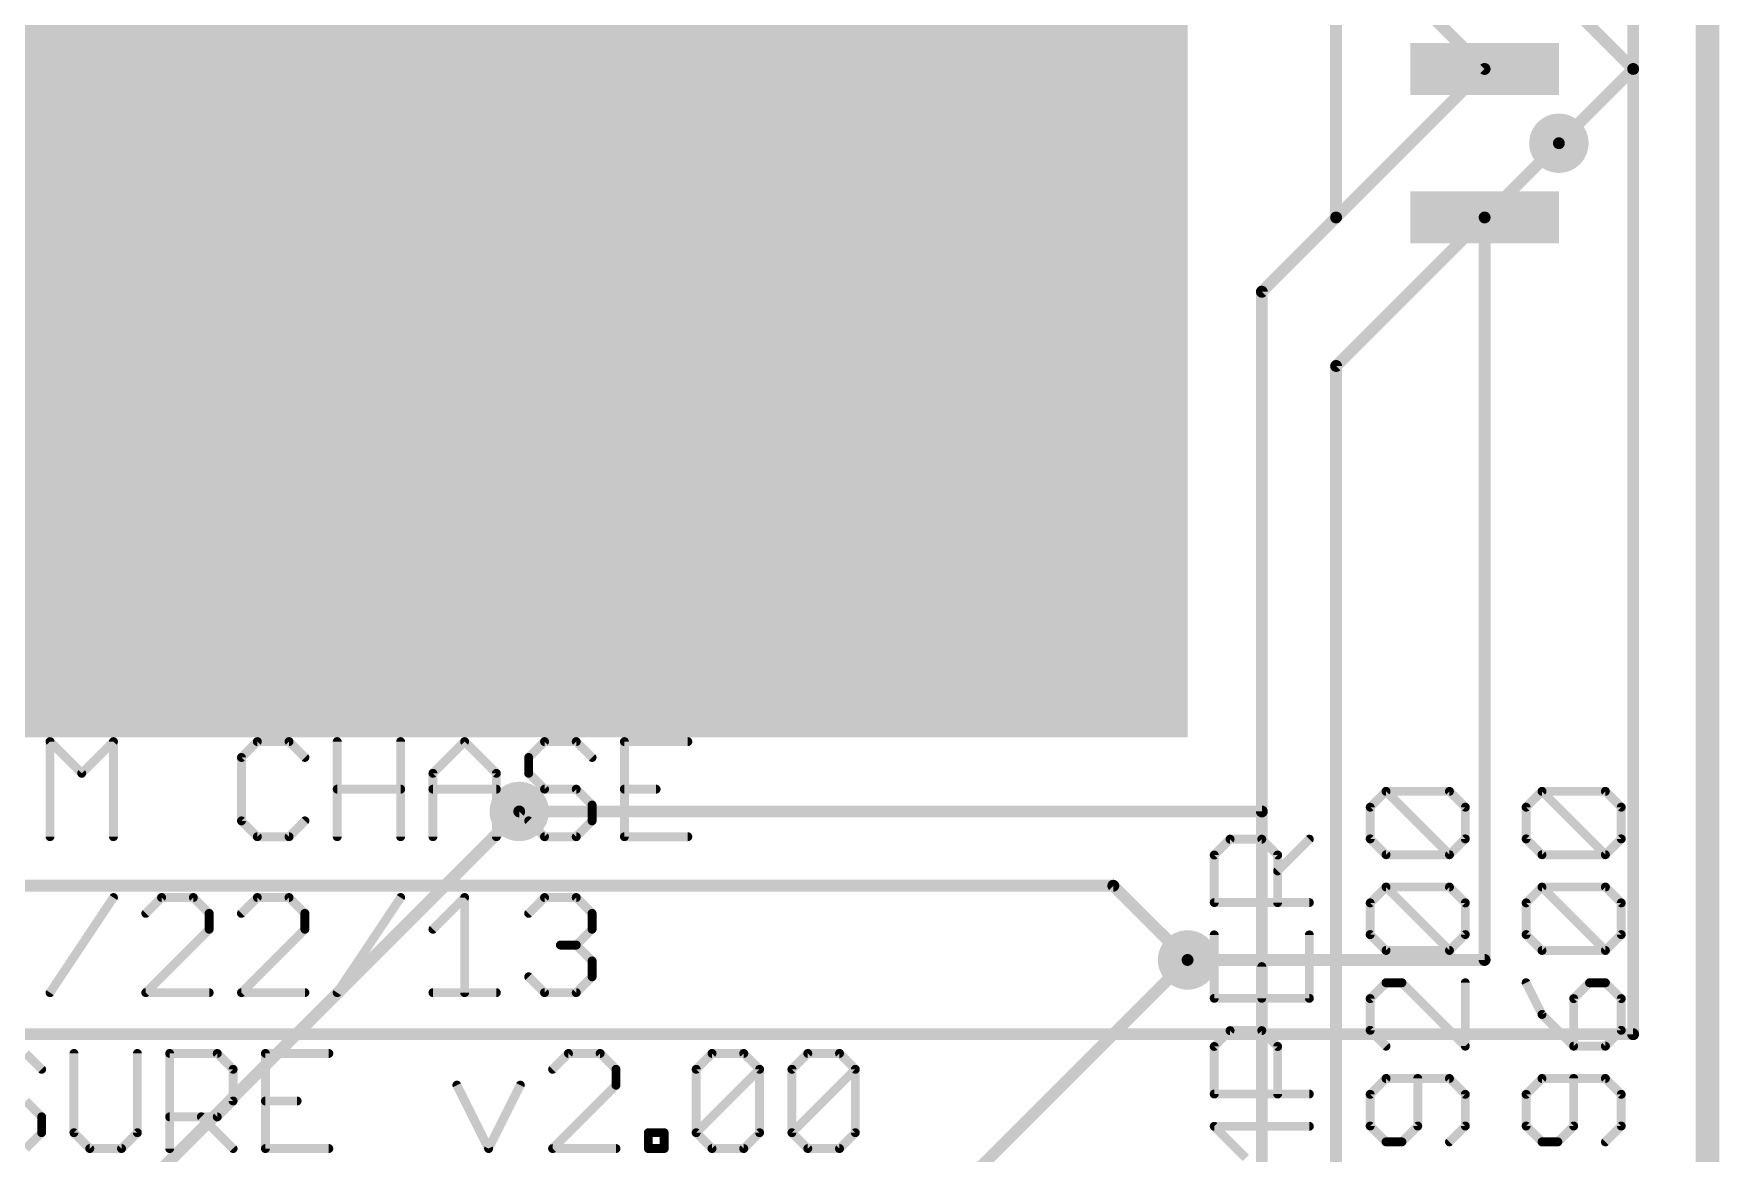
# Model space of a CAD drawing. Extents: x -0.2 to 85.3, y -0.2 to 49.7.
# Drawn here: x 56.47 to 85.29, y 10.66 to 29.81 of the extents above; entities that cross this region are included whole.
import ezdxf

# ---------------------------------------------------------------- set-up
doc = ezdxf.new("R2010")
doc.units = 0
for name, color, linetype in [('1', 22, 'CONTINUOUS'), ('16', 175, 'CONTINUOUS'), ('18', 82, 'CONTINUOUS'), ('20', 7, 'CONTINUOUS'), ('21', 253, 'CONTINUOUS'), ('41', 22, 'CONTINUOUS'), ('42', 175, 'CONTINUOUS')]:
    doc.layers.add(name, color=color, linetype=linetype)

# ---------------------------------------------------------------- blocks, each defined once
blk = doc.blocks.new('RECT')
blk.add_solid([(-0.5, -0.5), (0.5, -0.5), (-0.5, 0.5), (0.5, 0.5)])
blk = doc.blocks.new('ROUNDV')
at = {"const_width": 0.5}
blk.add_lwpolyline([(0, -0.25, 1), (0, 0.25, 1), (0, -0.25)], format="xyb", dxfattribs=at)

msp = doc.modelspace()

# ---------------------------------------------------------------- linework, layer by layer
at = {"layer": '1', "const_width": 0.2032}
for points in [[(78.74, 26.67), (78.74, 34.29)], [(83.82, 29.21), (83.82, 30.48)], [(78.74, 26.67), (81.28, 29.21)], [(82.55, 27.94), (83.82, 29.21)], [(77.47, 25.4), (78.74, 26.67)], [(78.74, 24.13), (81.28, 26.67)], [(77.47, 10.16), (77.47, 25.4)], [(78.74, 8.89), (78.74, 24.13)], [(55.88, 7.62), (64.77, 16.51)], [(72.39, 10.16), (76.2, 13.97)]]:
    msp.add_lwpolyline(points, dxfattribs=at)
at = {"layer": '1', "const_width": 0.1016}
for points in [[(81.3159, 29.1741, 1), (81.2441, 29.2459)], [(83.7692, 29.21, 1), (83.8708, 29.21)], [(83.8559, 29.1741, 1), (83.7841, 29.2459)], [(82.5141, 27.9759, 1), (82.5859, 27.9041)], [(78.7041, 26.7059, 1), (78.7759, 26.6341)], [(78.6892, 26.67, 1), (78.7908, 26.67)], [(78.7759, 26.6341, 1), (78.7041, 26.7059)], [(81.3159, 26.6341, 1), (81.2441, 26.7059)], [(77.5208, 25.4, 1), (77.4192, 25.4)], [(77.4341, 25.4359, 1), (77.5059, 25.3641)], [(78.7908, 24.13, 1), (78.6892, 24.13)], [(78.7041, 24.1659, 1), (78.7759, 24.0941)], [(64.8059, 16.4741, 1), (64.7341, 16.5459)], [(76.2359, 13.9341, 1), (76.1641, 14.0059)]]:
    msp.add_lwpolyline(points, format="xyb", dxfattribs=at)
at = {"layer": '16', "const_width": 0.2032}
for points in [[(77.47, 33.02), (81.28, 29.21)], [(83.82, 29.21), (81.28, 31.75)], [(77.47, 25.4), (81.28, 29.21)], [(83.82, 12.7), (83.82, 29.21)], [(81.28, 26.67), (82.55, 27.94)], [(81.28, 13.97), (81.28, 26.67)], [(77.47, 16.51), (77.47, 25.4)], [(64.77, 16.51), (77.47, 16.51)], [(45.72, 15.24), (74.93, 15.24)], [(74.93, 15.24), (76.2, 13.97)], [(76.2, 13.97), (81.28, 13.97)], [(39.37, 12.7), (83.82, 12.7)]]:
    msp.add_lwpolyline(points, dxfattribs=at)
at = {"layer": '16', "const_width": 0.1016}
for points in [[(81.3159, 29.1741, 1), (81.2441, 29.2459)], [(81.2441, 29.1741, 1), (81.3159, 29.2459)], [(83.8708, 29.21, 1), (83.7692, 29.21)], [(83.7841, 29.1741, 1), (83.8559, 29.2459)], [(82.5859, 27.9041, 1), (82.5141, 27.9759)], [(81.3308, 26.67, 1), (81.2292, 26.67)], [(81.2441, 26.7059, 1), (81.3159, 26.6341)], [(77.5208, 25.4, 1), (77.4192, 25.4)], [(77.4341, 25.4359, 1), (77.5059, 25.3641)], [(64.77, 16.5608, 1), (64.77, 16.4592)], [(77.4192, 16.51, 1), (77.5208, 16.51)], [(77.47, 16.4592, 1), (77.47, 16.5608)], [(74.9659, 15.2759, 1), (74.8941, 15.2041)], [(74.93, 15.1892, 1), (74.93, 15.2908)], [(76.2, 14.0208, 1), (76.2, 13.9192)], [(76.1641, 13.9341, 1), (76.2359, 14.0059)], [(81.2292, 13.97, 1), (81.3308, 13.97)], [(81.28, 13.9192, 1), (81.28, 14.0208)], [(83.7692, 12.7, 1), (83.8708, 12.7)], [(83.82, 12.6492, 1), (83.82, 12.7508)]]:
    msp.add_lwpolyline(points, format="xyb", dxfattribs=at)
at = {"layer": '20', "const_width": 0.4064}
msp.add_lwpolyline([(85.09, 49.53), (85.09, 0)], dxfattribs=at)
at = {"layer": '21', "const_width": 0.0762}
for points in [[(56.7728, 17.7321, 1), (56.7189, 17.6782)], [(56.784, 17.7052, 1), (56.7078, 17.7052)], [(57.8686, 17.7052, 1), (57.7924, 17.7052)], [(57.8575, 17.6782, 1), (57.8036, 17.7321)], [(60.2913, 17.7433, 1), (60.2913, 17.6671)], [(60.3183, 17.6782, 1), (60.2644, 17.7321)], [(60.8606, 17.7321, 1), (60.8067, 17.6782)], [(60.8337, 17.6671, 1), (60.8337, 17.7433)], [(61.6954, 17.7052, 1), (61.6192, 17.7052)], [(62.7801, 17.7052, 1), (62.7039, 17.7052)], [(63.8638, 17.7321, 1), (63.8099, 17.6782)], [(63.8638, 17.6782, 1), (63.8099, 17.7321)], [(65.2028, 17.7433, 1), (65.2028, 17.6671)], [(65.2298, 17.6782, 1), (65.1759, 17.7321)], [(65.7721, 17.7321, 1), (65.7182, 17.6782)], [(65.7451, 17.6671, 1), (65.7451, 17.7433)], [(66.5688, 17.7433, 1), (66.5688, 17.6671)], [(66.6069, 17.7052, 1), (66.5307, 17.7052)], [(67.6535, 17.6671, 1), (67.6535, 17.7433)], [(59.9932, 17.461, 1), (60.0471, 17.4071)], [(60.0583, 17.434, 1), (59.9821, 17.434)], [(61.0779, 17.4071, 1), (61.1318, 17.461)], [(64.9047, 17.461, 1), (64.9586, 17.4071)], [(64.9698, 17.434, 1), (64.8936, 17.434)], [(65.9894, 17.4071, 1), (66.0433, 17.461)], [(57.2613, 17.1898, 1), (57.3151, 17.1359)], [(57.2613, 17.1359, 1), (57.3151, 17.1898)], [(63.3326, 17.1629, 1), (63.2564, 17.1629)], [(63.2676, 17.1898, 1), (63.3214, 17.1359)], [(64.4173, 17.1629, 1), (64.3411, 17.1629)], [(64.3522, 17.1359, 1), (64.4061, 17.1898)], [(64.9586, 17.1898, 1), (64.9047, 17.1359)], [(64.8936, 17.1629, 1), (64.9698, 17.1629)], [(61.6573, 16.9298, 1), (61.6573, 16.8536)], [(62.742, 16.8536, 1), (62.742, 16.9298)], [(63.2945, 16.9298, 1), (63.2945, 16.8536)], [(64.3792, 16.8536, 1), (64.3792, 16.9298)], [(65.2028, 16.9298, 1), (65.2028, 16.8536)], [(65.1759, 16.8648, 1), (65.2298, 16.9186)], [(65.7721, 16.9186, 1), (65.7182, 16.8648)], [(65.7451, 16.8536, 1), (65.7451, 16.9298)], [(66.5688, 16.9298, 1), (66.5688, 16.8536)], [(67.1111, 16.8536, 1), (67.1111, 16.9298)], [(79.6209, 16.8816, 1), (79.567, 16.8277)], [(79.594, 16.8928, 1), (79.594, 16.8166)], [(79.6209, 16.8277, 1), (79.567, 16.8816)], [(80.7056, 16.8816, 1), (80.6517, 16.8277)], [(80.6786, 16.8166, 1), (80.6786, 16.8928)], [(82.2879, 16.8816, 1), (82.234, 16.8277)], [(82.261, 16.8928, 1), (82.261, 16.8166)], [(82.2879, 16.8277, 1), (82.234, 16.8816)], [(83.3726, 16.8816, 1), (83.3187, 16.8277)], [(83.3456, 16.8166, 1), (83.3456, 16.8928)], [(66.0544, 16.6205, 1), (65.9782, 16.6205)], [(65.9894, 16.5936, 1), (66.0433, 16.6475)], [(79.3609, 16.5835, 1), (79.2847, 16.5835)], [(79.2959, 16.6105, 1), (79.3498, 16.5566)], [(80.9879, 16.5835, 1), (80.9117, 16.5835)], [(80.9229, 16.5566, 1), (80.9767, 16.6105)], [(82.0279, 16.5835, 1), (81.9517, 16.5835)], [(81.9629, 16.6105, 1), (82.0168, 16.5566)], [(83.6549, 16.5835, 1), (83.5787, 16.5835)], [(83.5899, 16.5566, 1), (83.6437, 16.6105)], [(60.0471, 16.3763, 1), (59.9932, 16.3224)], [(59.9821, 16.3494, 1), (60.0583, 16.3494)], [(60.2913, 16.1163, 1), (60.2913, 16.0401)], [(60.2644, 16.0513, 1), (60.3183, 16.1051)], [(60.8067, 16.1051, 1), (60.8606, 16.0513)], [(60.8337, 16.0401, 1), (60.8337, 16.1163)], [(61.1318, 16.3224, 1), (61.0779, 16.3763)], [(64.9586, 16.3763, 1), (64.9047, 16.3224)], [(65.2028, 16.1163, 1), (65.2028, 16.0401)], [(65.1759, 16.0513, 1), (65.2298, 16.1051)], [(65.7182, 16.1051, 1), (65.7721, 16.0513)], [(65.7451, 16.0401, 1), (65.7451, 16.1163)], [(65.9782, 16.3494, 1), (66.0544, 16.3494)], [(66.0433, 16.3224, 1), (65.9894, 16.3763)], [(66.5688, 16.1163, 1), (66.5688, 16.0401)], [(67.6535, 16.0401, 1), (67.6535, 16.1163)], [(56.7078, 16.0782, 1), (56.784, 16.0782)], [(57.7924, 16.0782, 1), (57.8686, 16.0782)], [(61.6192, 16.0782, 1), (61.6954, 16.0782)], [(62.7039, 16.0782, 1), (62.7801, 16.0782)], [(63.2564, 16.0782, 1), (63.3326, 16.0782)], [(64.3411, 16.0782, 1), (64.4173, 16.0782)], [(66.5307, 16.0782, 1), (66.6069, 16.0782)], [(76.927, 16.0742, 1), (76.927, 15.998)], [(76.9539, 16.0092, 1), (76.9, 16.063)], [(77.4962, 16.0631, 1), (77.4424, 16.0092)], [(77.4693, 15.998, 1), (77.4693, 16.0742)], [(78.3097, 16.0092, 1), (78.2559, 16.0631)], [(79.3498, 16.0681, 1), (79.2959, 16.0142)], [(79.2847, 16.0412, 1), (79.3609, 16.0412)], [(80.9117, 16.0412, 1), (80.9879, 16.0412)], [(80.9767, 16.0142, 1), (80.9229, 16.0681)], [(82.0168, 16.0681, 1), (81.9629, 16.0142)], [(81.9517, 16.0412, 1), (82.0279, 16.0412)], [(83.5787, 16.0412, 1), (83.6549, 16.0412)], [(83.6437, 16.0142, 1), (83.5899, 16.0681)], [(76.6939, 15.7649, 1), (76.6177, 15.7649)], [(76.6289, 15.7919, 1), (76.6828, 15.738)], [(77.7786, 15.7649, 1), (77.7024, 15.7649)], [(77.7135, 15.738, 1), (77.7674, 15.7919)], [(79.594, 15.8081, 1), (79.594, 15.7319)], [(79.567, 15.7431, 1), (79.6209, 15.797)], [(80.6517, 15.797, 1), (80.7056, 15.7431)], [(80.6517, 15.7431, 1), (80.7056, 15.797)], [(80.6786, 15.7319, 1), (80.6786, 15.8081)], [(82.261, 15.8081, 1), (82.261, 15.7319)], [(82.234, 15.7431, 1), (82.2879, 15.797)], [(83.3187, 15.797, 1), (83.3726, 15.7431)], [(83.3187, 15.7431, 1), (83.3726, 15.797)], [(83.3456, 15.7319, 1), (83.3456, 15.8081)], [(77.7135, 15.5207, 1), (77.7674, 15.4668)], [(79.6209, 15.2445, 1), (79.567, 15.1906)], [(79.594, 15.2556, 1), (79.594, 15.1794)], [(79.6209, 15.1906, 1), (79.567, 15.2445)], [(80.7056, 15.2445, 1), (80.6517, 15.1906)], [(80.6786, 15.1794, 1), (80.6786, 15.2556)], [(82.2879, 15.2445, 1), (82.234, 15.1906)], [(82.261, 15.2556, 1), (82.261, 15.1794)], [(82.2879, 15.1906, 1), (82.234, 15.2445)], [(83.3726, 15.2445, 1), (83.3187, 15.1906)], [(83.3456, 15.1794, 1), (83.3456, 15.2556)], [(57.8622, 15.0171, 1), (57.7988, 15.0593)], [(58.6542, 15.0763, 1), (58.6542, 15.0001)], [(58.6811, 15.0112, 1), (58.6273, 15.0651)], [(59.2235, 15.0651, 1), (59.1696, 15.0112)], [(59.1965, 15.0001, 1), (59.1965, 15.0763)], [(60.2914, 15.0763, 1), (60.2914, 15.0001)], [(60.3183, 15.0112, 1), (60.2644, 15.0651)], [(60.8606, 15.0651, 1), (60.8067, 15.0112)], [(60.8337, 15.0001, 1), (60.8337, 15.0763)], [(62.7737, 15.0171, 1), (62.7103, 15.0593)], [(63.8749, 15.0382, 1), (63.7987, 15.0382)], [(63.8638, 15.0112, 1), (63.8099, 15.0651)], [(65.2028, 15.0763, 1), (65.2028, 15.0001)], [(65.2298, 15.0112, 1), (65.1759, 15.0651)], [(65.7721, 15.0651, 1), (65.7182, 15.0112)], [(65.7452, 15.0001, 1), (65.7452, 15.0763)], [(76.6558, 14.9896, 1), (76.6558, 14.9134)], [(76.6177, 14.9515, 1), (76.6939, 14.9515)], [(77.7024, 14.9515, 1), (77.7786, 14.9515)], [(78.2828, 14.9134, 1), (78.2828, 14.9896)], [(79.3609, 14.9464, 1), (79.2847, 14.9464)], [(79.2959, 14.9733, 1), (79.3498, 14.9194)], [(80.9879, 14.9464, 1), (80.9117, 14.9464)], [(80.9229, 14.9194, 1), (80.9767, 14.9733)], [(82.0279, 14.9464, 1), (81.9517, 14.9464)], [(81.9629, 14.9733, 1), (82.0168, 14.9194)], [(83.6549, 14.9464, 1), (83.5787, 14.9464)], [(83.5899, 14.9194, 1), (83.6437, 14.9733)], [(58.3561, 14.794, 1), (58.41, 14.7401)], [(59.5058, 14.767, 1), (59.4296, 14.767)], [(59.4408, 14.7401, 1), (59.4946, 14.794)], [(59.9932, 14.794, 1), (60.0471, 14.7401)], [(61.1429, 14.767, 1), (61.0667, 14.767)], [(61.0779, 14.7401, 1), (61.1318, 14.794)], [(64.9047, 14.794, 1), (64.9586, 14.7401)], [(66.0544, 14.767, 1), (65.9782, 14.767)], [(65.9894, 14.7401, 1), (66.0433, 14.794)], [(59.4296, 14.4959, 1), (59.5058, 14.4959)], [(59.4946, 14.4689, 1), (59.4407, 14.5228)], [(61.0667, 14.4959, 1), (61.1429, 14.4959)], [(61.1318, 14.4689, 1), (61.0779, 14.5228)], [(63.2676, 14.5228, 1), (63.3214, 14.4689)], [(65.9782, 14.4959, 1), (66.0544, 14.4959)], [(66.0433, 14.4689, 1), (65.9894, 14.5228)], [(76.6939, 14.399, 1), (76.6177, 14.399)], [(78.3209, 14.399, 1), (78.2447, 14.399)], [(79.3498, 14.431, 1), (79.2959, 14.3771)], [(79.2847, 14.404, 1), (79.3609, 14.404)], [(80.9117, 14.404, 1), (80.9879, 14.404)], [(80.9767, 14.3771, 1), (80.9229, 14.431)], [(82.0168, 14.431, 1), (81.9629, 14.3771)], [(81.9517, 14.404, 1), (82.0279, 14.404)], [(83.5787, 14.404, 1), (83.6549, 14.404)], [(83.6437, 14.3771, 1), (83.5899, 14.431)], [(65.474, 14.2628, 1), (65.474, 14.1866)], [(65.7721, 14.2516, 1), (65.7182, 14.1978)], [(65.7182, 14.2516, 1), (65.7721, 14.1978)], [(65.7452, 14.1866, 1), (65.7452, 14.2628)], [(79.594, 14.171, 1), (79.594, 14.0948)], [(79.567, 14.1059, 1), (79.6209, 14.1598)], [(80.6517, 14.1598, 1), (80.7056, 14.1059)], [(80.6517, 14.1059, 1), (80.7056, 14.1598)], [(80.6786, 14.0948, 1), (80.6786, 14.171)], [(82.261, 14.171, 1), (82.261, 14.0948)], [(82.234, 14.1059, 1), (82.2879, 14.1598)], [(83.3187, 14.1598, 1), (83.3726, 14.1059)], [(83.3187, 14.1059, 1), (83.3726, 14.1598)], [(83.3456, 14.0948, 1), (83.3456, 14.171)], [(66.0544, 13.9535, 1), (65.9782, 13.9535)], [(65.9894, 13.9266, 1), (66.0433, 13.9805)], [(77.5074, 13.8566, 1), (77.4312, 13.8566)], [(64.9586, 13.7093, 1), (64.9047, 13.6554)], [(65.9782, 13.6824, 1), (66.0544, 13.6824)], [(66.0433, 13.6554, 1), (65.9894, 13.7093)], [(79.594, 13.6185, 1), (79.594, 13.5423)], [(79.6209, 13.5534, 1), (79.567, 13.6073)], [(79.8921, 13.6073, 1), (79.8382, 13.5534)], [(79.8651, 13.5423, 1), (79.8651, 13.6185)], [(80.9879, 13.5804, 1), (80.9117, 13.5804)], [(82.0239, 13.5974, 1), (81.9557, 13.5633)], [(83.0745, 13.6185, 1), (83.0745, 13.5423)], [(83.1014, 13.5534, 1), (83.0475, 13.6073)], [(83.3726, 13.6073, 1), (83.3187, 13.5534)], [(83.3456, 13.5423, 1), (83.3456, 13.6185)], [(56.7142, 13.4323, 1), (56.7776, 13.3901)], [(58.383, 13.4493, 1), (58.383, 13.3731)], [(58.3561, 13.4381, 1), (58.41, 13.3843)], [(59.4677, 13.3731, 1), (59.4677, 13.4493)], [(60.0202, 13.4493, 1), (60.0202, 13.3731)], [(59.9932, 13.4381, 1), (60.0471, 13.3843)], [(61.1048, 13.3731, 1), (61.1048, 13.4493)], [(61.6256, 13.4323, 1), (61.689, 13.3901)], [(63.2945, 13.4493, 1), (63.2945, 13.3731)], [(63.7987, 13.4112, 1), (63.8749, 13.4112)], [(64.3792, 13.3731, 1), (64.3792, 13.4493)], [(65.2028, 13.4493, 1), (65.2028, 13.3731)], [(65.1759, 13.3843, 1), (65.2298, 13.4381)], [(65.7182, 13.4381, 1), (65.7721, 13.3843)], [(65.7452, 13.3731, 1), (65.7452, 13.4493)], [(76.6558, 13.3524, 1), (76.6558, 13.2762)], [(76.6177, 13.3143, 1), (76.6939, 13.3143)], [(77.4312, 13.3143, 1), (77.5074, 13.3143)], [(78.2447, 13.3143, 1), (78.3209, 13.3143)], [(78.2828, 13.2762, 1), (78.2828, 13.3524)], [(79.3609, 13.3092, 1), (79.2847, 13.3092)], [(79.2959, 13.3361, 1), (79.3498, 13.2823)], [(82.8414, 13.3092, 1), (82.7652, 13.3092)], [(82.7764, 13.3362, 1), (82.8302, 13.2823)], [(83.6549, 13.3092, 1), (83.5787, 13.3092)], [(83.5899, 13.2823, 1), (83.6437, 13.3361)], [(82.2879, 13.065, 1), (82.234, 13.0111)], [(82.2269, 13.021, 1), (82.2951, 13.0551)], [(76.927, 12.7999, 1), (76.927, 12.7237)], [(76.9539, 12.7349, 1), (76.9, 12.7887)], [(77.4962, 12.7887, 1), (77.4424, 12.7349)], [(77.4693, 12.7237, 1), (77.4693, 12.7999)], [(79.3498, 12.7938, 1), (79.2959, 12.7399)], [(79.2847, 12.7669, 1), (79.3609, 12.7669)], [(83.5787, 12.7669, 1), (83.6549, 12.7669)], [(83.6437, 12.7399, 1), (83.5899, 12.7938)], [(57.1933, 12.3712, 1), (57.1171, 12.3712)], [(58.2779, 12.3712, 1), (58.2017, 12.3712)], [(58.8304, 12.3712, 1), (58.7542, 12.3712)], [(58.7923, 12.4093, 1), (58.7923, 12.3331)], [(59.6327, 12.3981, 1), (59.5789, 12.3442)], [(59.6058, 12.3331, 1), (59.6058, 12.4093)], [(60.4295, 12.4093, 1), (60.4295, 12.3331)], [(60.4676, 12.3712, 1), (60.3914, 12.3712)], [(61.5141, 12.3331, 1), (61.5141, 12.4093)], [(65.6121, 12.4093, 1), (65.6121, 12.3331)], [(65.639, 12.3442, 1), (65.5852, 12.3981)], [(66.1814, 12.3981, 1), (66.1275, 12.3442)], [(66.1544, 12.3331, 1), (66.1544, 12.4093)], [(68.0678, 12.4093, 1), (68.0678, 12.3331)], [(68.0948, 12.3442, 1), (68.0409, 12.3981)], [(68.6371, 12.3981, 1), (68.5832, 12.3442)], [(68.6102, 12.3331, 1), (68.6102, 12.4093)], [(69.705, 12.4093, 1), (69.705, 12.3331)], [(69.7319, 12.3442, 1), (69.678, 12.3981)], [(70.2743, 12.3981, 1), (70.2204, 12.3442)], [(70.2473, 12.3331, 1), (70.2473, 12.4093)], [(76.6939, 12.4906, 1), (76.6177, 12.4906)], [(76.6289, 12.5176, 1), (76.6828, 12.4637)], [(77.7786, 12.4906, 1), (77.7024, 12.4906)], [(77.7135, 12.4637, 1), (77.7674, 12.5176)], [(79.567, 12.4688, 1), (79.6209, 12.5227)], [(80.9117, 12.4957, 1), (80.9879, 12.4957)], [(80.9229, 12.4688, 1), (80.9767, 12.5227)], [(82.8033, 12.5338, 1), (82.8033, 12.4576)], [(82.7652, 12.4957, 1), (82.8414, 12.4957)], [(82.7764, 12.4688, 1), (82.8302, 12.5227)], [(83.3187, 12.5227, 1), (83.3726, 12.4688)], [(83.3456, 12.4576, 1), (83.3456, 12.5338)], [(56.5757, 12.0731, 1), (56.6296, 12.127)], [(59.9151, 12.1, 1), (59.8389, 12.1)], [(59.85, 12.0731, 1), (59.9039, 12.127)], [(65.314, 12.127, 1), (65.3679, 12.0731)], [(66.4637, 12.1, 1), (66.3875, 12.1)], [(66.3987, 12.0731, 1), (66.4525, 12.127)], [(67.7697, 12.127, 1), (67.8236, 12.0731)], [(67.8348, 12.1, 1), (67.7586, 12.1)], [(68.9194, 12.1, 1), (68.8432, 12.1)], [(68.9083, 12.0731, 1), (68.8544, 12.127)], [(68.8544, 12.0731, 1), (68.9083, 12.127)], [(69.4719, 12.1, 1), (69.3957, 12.1)], [(69.4069, 12.127, 1), (69.4608, 12.0731)], [(70.5566, 12.1, 1), (70.4804, 12.1)], [(70.5454, 12.0731, 1), (70.4915, 12.127)], [(70.4915, 12.0731, 1), (70.5454, 12.127)], [(63.7379, 11.8459, 1), (63.6697, 11.8118)], [(64.8225, 11.8118, 1), (64.7544, 11.8459)], [(66.3875, 11.8289, 1), (66.4637, 11.8289)], [(66.4525, 11.8019, 1), (66.3987, 11.8558)], [(79.594, 11.9813, 1), (79.594, 11.9051)], [(79.6209, 11.9163, 1), (79.567, 11.9702)], [(80.1744, 11.9432, 1), (80.0982, 11.9432)], [(80.7056, 11.9702, 1), (80.6517, 11.9163)], [(80.6786, 11.9051, 1), (80.6786, 11.9813)], [(82.261, 11.9813, 1), (82.261, 11.9051)], [(82.2879, 11.9163, 1), (82.234, 11.9702)], [(82.8414, 11.9432, 1), (82.7652, 11.9432)], [(83.3726, 11.9702, 1), (83.3187, 11.9163)], [(83.3456, 11.9051, 1), (83.3456, 11.9813)], [(59.8389, 11.5577, 1), (59.9151, 11.5577)], [(59.9039, 11.5308, 1), (59.85, 11.5846)], [(60.4295, 11.5958, 1), (60.4295, 11.5196)], [(60.9718, 11.5196, 1), (60.9718, 11.5958)], [(76.6558, 11.7152, 1), (76.6558, 11.639)], [(76.6177, 11.6771, 1), (76.6939, 11.6771)], [(77.7024, 11.6771, 1), (77.7786, 11.6771)], [(78.2828, 11.639, 1), (78.2828, 11.7152)], [(79.3609, 11.6721, 1), (79.2847, 11.6721)], [(79.2959, 11.699, 1), (79.3498, 11.6451)], [(80.9879, 11.6721, 1), (80.9117, 11.6721)], [(80.9229, 11.6451, 1), (80.9767, 11.699)], [(82.0279, 11.6721, 1), (81.9517, 11.6721)], [(81.9629, 11.699, 1), (82.0168, 11.6451)], [(83.6549, 11.6721, 1), (83.5787, 11.6721)], [(83.5899, 11.6451, 1), (83.6437, 11.699)], [(56.6408, 11.2865, 1), (56.5646, 11.2865)], [(56.5757, 11.2596, 1), (56.6296, 11.3135)], [(58.7923, 11.3246, 1), (58.7923, 11.2484)], [(59.3616, 11.3135, 1), (59.3077, 11.2596)], [(59.5789, 11.3135, 1), (59.6327, 11.2596)], [(59.6058, 11.2484, 1), (59.6058, 11.3246)], [(56.5646, 11.0154, 1), (56.6408, 11.0154)], [(56.6296, 10.9884, 1), (56.5757, 11.0423)], [(57.1821, 11.0423, 1), (57.1282, 10.9884)], [(57.1171, 11.0154, 1), (57.1933, 11.0154)], [(58.2017, 11.0154, 1), (58.2779, 11.0154)], [(58.2668, 10.9884, 1), (58.2129, 11.0423)], [(67.0162, 11.0154, 1), (66.94, 11.0154)], [(66.9781, 11.0535, 1), (66.9781, 10.9773)], [(67.2874, 11.0154, 1), (67.2112, 11.0154)], [(67.2493, 10.9773, 1), (67.2493, 11.0535)], [(67.8236, 11.0423, 1), (67.7697, 10.9884)], [(67.7697, 11.0423, 1), (67.8236, 10.9884)], [(67.7586, 11.0154, 1), (67.8348, 11.0154)], [(68.8432, 11.0154, 1), (68.9194, 11.0154)], [(68.9083, 10.9884, 1), (68.8544, 11.0423)], [(69.4608, 11.0423, 1), (69.4069, 10.9884)], [(69.4069, 11.0423, 1), (69.4608, 10.9884)], [(69.3957, 11.0154, 1), (69.4719, 11.0154)], [(70.4804, 11.0154, 1), (70.5566, 11.0154)], [(70.5454, 10.9884, 1), (70.4915, 11.0423)], [(76.6828, 11.1516, 1), (76.6289, 11.0977)], [(76.6558, 11.1627, 1), (76.6558, 11.0865)], [(78.2828, 11.0865, 1), (78.2828, 11.1627)], [(79.3498, 11.1567, 1), (79.2959, 11.1028)], [(79.2847, 11.1297, 1), (79.3609, 11.1297)], [(80.0982, 11.1297, 1), (80.1744, 11.1297)], [(80.1632, 11.1028, 1), (80.1094, 11.1567)], [(80.9117, 11.1297, 1), (80.9879, 11.1297)], [(80.9767, 11.1028, 1), (80.9229, 11.1567)], [(82.0168, 11.1567, 1), (81.9629, 11.1028)], [(81.9517, 11.1297, 1), (82.0279, 11.1297)], [(82.7652, 11.1297, 1), (82.8414, 11.1297)], [(82.8302, 11.1028, 1), (82.7764, 11.1567)], [(83.5787, 11.1297, 1), (83.6549, 11.1297)], [(83.6437, 11.1028, 1), (83.5899, 11.1567)], [(57.4263, 10.7823, 1), (57.4263, 10.7061)], [(57.3994, 10.7173, 1), (57.4533, 10.7711)], [(57.9417, 10.7711, 1), (57.9956, 10.7173)], [(57.9687, 10.7061, 1), (57.9687, 10.7823)], [(58.7542, 10.7442, 1), (58.8304, 10.7442)], [(59.85, 10.7173, 1), (59.9039, 10.7711)], [(60.4295, 10.7823, 1), (60.4295, 10.7061)], [(60.3914, 10.7442, 1), (60.4676, 10.7442)], [(61.5141, 10.7061, 1), (61.5141, 10.7823)], [(64.212, 10.7612, 1), (64.2802, 10.7272)], [(64.212, 10.7272, 1), (64.2802, 10.7612)], [(65.3409, 10.7823, 1), (65.3409, 10.7061)], [(65.314, 10.7711, 1), (65.3679, 10.7173)], [(66.4256, 10.7061, 1), (66.4256, 10.7823)], [(66.9781, 10.7823, 1), (66.9781, 10.7061)], [(66.94, 10.7442, 1), (67.0162, 10.7442)], [(67.2112, 10.7442, 1), (67.2874, 10.7442)], [(67.2493, 10.7061, 1), (67.2493, 10.7823)], [(68.0678, 10.7823, 1), (68.0678, 10.7061)], [(68.0409, 10.7173, 1), (68.0948, 10.7711)], [(68.5832, 10.7711, 1), (68.6371, 10.7173)], [(68.6102, 10.7061, 1), (68.6102, 10.7823)], [(69.705, 10.7823, 1), (69.705, 10.7061)], [(69.678, 10.7173, 1), (69.7319, 10.7711)], [(70.2204, 10.7711, 1), (70.2743, 10.7173)], [(70.2473, 10.7061, 1), (70.2473, 10.7823)], [(79.594, 10.8967, 1), (79.594, 10.8205)], [(79.567, 10.8316, 1), (79.6209, 10.8855)], [(79.8382, 10.8855, 1), (79.8921, 10.8316)], [(79.8651, 10.8205, 1), (79.8651, 10.8967)], [(80.6517, 10.8855, 1), (80.7056, 10.8316)], [(82.261, 10.8967, 1), (82.261, 10.8205)], [(82.234, 10.8316, 1), (82.2879, 10.8855)], [(82.5052, 10.8855, 1), (82.5591, 10.8316)], [(82.5321, 10.8205, 1), (82.5321, 10.8967)], [(83.3187, 10.8855, 1), (83.3726, 10.8316)]]:
    msp.add_lwpolyline(points, format="xyb", dxfattribs=at)
at = {"layer": '21', "const_width": 0.1524}
for points in [[(56.7459, 16.0782), (56.7459, 17.7052)], [(56.7459, 17.7052), (57.2882, 17.1629)], [(57.2882, 17.1629), (57.8305, 17.7052)], [(57.8305, 17.7052), (57.8305, 16.0782)], [(60.2913, 17.7052), (60.0202, 17.434)], [(60.8337, 17.7052), (60.2913, 17.7052)], [(61.1048, 17.434), (60.8337, 17.7052)], [(61.6573, 16.0782), (61.6573, 17.7052)], [(62.742, 17.7052), (62.742, 16.0782)], [(63.2945, 17.1629), (63.8368, 17.7052)], [(63.8368, 17.7052), (64.3792, 17.1629)], [(65.2028, 17.7052), (64.9317, 17.434)], [(65.7451, 17.7052), (65.2028, 17.7052)], [(66.0163, 17.434), (65.7451, 17.7052)], [(67.6535, 17.7052), (66.5688, 17.7052)], [(66.5688, 17.7052), (66.5688, 16.0782)], [(60.0202, 17.434), (60.0202, 16.3494)], [(64.9317, 17.434), (64.9317, 17.1629)], [(63.2945, 16.0782), (63.2945, 17.1629)], [(64.3792, 17.1629), (64.3792, 16.0782)], [(64.9317, 17.1629), (65.2028, 16.8917)], [(61.6573, 16.8917), (62.742, 16.8917)], [(63.2945, 16.8917), (64.3792, 16.8917)], [(65.2028, 16.8917), (65.7451, 16.8917)], [(65.7451, 16.8917), (66.0163, 16.6205)], [(66.5688, 16.8917), (67.1111, 16.8917)], [(79.3228, 16.5835), (79.594, 16.8547)], [(79.594, 16.8547), (80.6786, 16.8547)], [(80.6786, 15.77), (79.594, 16.8547)], [(80.6786, 16.8547), (80.9498, 16.5835)], [(81.9898, 16.5835), (82.261, 16.8547)], [(82.261, 16.8547), (83.3456, 16.8547)], [(83.3456, 15.77), (82.261, 16.8547)], [(83.3456, 16.8547), (83.6168, 16.5835)], [(66.0163, 16.6205), (66.0163, 16.3494)], [(79.3228, 16.0412), (79.3228, 16.5835)], [(80.9498, 16.5835), (80.9498, 16.0412)], [(81.9898, 16.0412), (81.9898, 16.5835)], [(83.6168, 16.5835), (83.6168, 16.0412)], [(60.0202, 16.3494), (60.2913, 16.0782)], [(60.2913, 16.0782), (60.8337, 16.0782)], [(60.8337, 16.0782), (61.1048, 16.3494)], [(65.2028, 16.0782), (64.9317, 16.3494)], [(65.7451, 16.0782), (65.2028, 16.0782)], [(66.0163, 16.3494), (65.7451, 16.0782)], [(66.5688, 16.0782), (67.6535, 16.0782)], [(76.6558, 15.7649), (76.927, 16.0361)], [(76.927, 16.0361), (77.4693, 16.0361)], [(77.4693, 16.0361), (77.7405, 15.7649)], [(77.7405, 15.4938), (78.2828, 16.0361)], [(79.594, 15.77), (79.3228, 16.0412)], [(80.9498, 16.0412), (80.6786, 15.77)], [(82.261, 15.77), (81.9898, 16.0412)], [(83.6168, 16.0412), (83.3456, 15.77)], [(76.6558, 14.9515), (76.6558, 15.7649)], [(77.7405, 15.7649), (77.7405, 14.9515)], [(80.6786, 15.77), (79.594, 15.77)], [(83.3456, 15.77), (82.261, 15.77)], [(79.3228, 14.9464), (79.594, 15.2175)], [(79.594, 15.2175), (80.6786, 15.2175)], [(80.6786, 14.1329), (79.594, 15.2175)], [(80.6786, 15.2175), (80.9498, 14.9464)], [(81.9898, 14.9464), (82.261, 15.2175)], [(82.261, 15.2175), (83.3456, 15.2175)], [(83.3456, 14.1329), (82.261, 15.2175)], [(83.3456, 15.2175), (83.6168, 14.9464)], [(56.7459, 13.4112), (57.8305, 15.0382)], [(58.6542, 15.0382), (58.383, 14.767)], [(59.1965, 15.0382), (58.6542, 15.0382)], [(59.4677, 14.767), (59.1965, 15.0382)], [(60.2914, 15.0382), (60.0202, 14.767)], [(60.8337, 15.0382), (60.2914, 15.0382)], [(61.1048, 14.767), (60.8337, 15.0382)], [(61.6573, 13.4112), (62.742, 15.0382)], [(63.2945, 14.4959), (63.8368, 15.0382)], [(63.8368, 15.0382), (63.8368, 13.4112)], [(64.9317, 14.767), (65.2028, 15.0382)], [(65.2028, 15.0382), (65.7452, 15.0382)], [(65.7452, 15.0382), (66.0163, 14.767)], [(78.2828, 14.9515), (76.6558, 14.9515)], [(79.3228, 14.404), (79.3228, 14.9464)], [(80.9498, 14.9464), (80.9498, 14.404)], [(81.9898, 14.404), (81.9898, 14.9464)], [(83.6168, 14.9464), (83.6168, 14.404)], [(59.4677, 14.4959), (59.4677, 14.767)], [(61.1048, 14.4959), (61.1048, 14.767)], [(66.0163, 14.767), (66.0163, 14.4959)], [(58.383, 13.4112), (59.4677, 14.4959)], [(60.0202, 13.4112), (61.1048, 14.4959)], [(66.0163, 14.4959), (65.7452, 14.2247)], [(76.6558, 14.399), (76.6558, 13.3143)], [(78.2828, 13.3143), (78.2828, 14.399)], [(79.594, 14.1329), (79.3228, 14.404)], [(80.9498, 14.404), (80.6786, 14.1329)], [(82.261, 14.1329), (81.9898, 14.404)], [(83.6168, 14.404), (83.3456, 14.1329)], [(65.7452, 14.2247), (65.474, 14.2247)], [(65.7452, 14.2247), (66.0163, 13.9535)], [(80.6786, 14.1329), (79.594, 14.1329)], [(83.3456, 14.1329), (82.261, 14.1329)], [(66.0163, 13.9535), (66.0163, 13.6824)], [(77.4693, 13.3143), (77.4693, 13.8566)], [(65.2028, 13.4112), (64.9317, 13.6824)], [(66.0163, 13.6824), (65.7452, 13.4112)], [(79.594, 13.5804), (79.3228, 13.3092)], [(79.8651, 13.5804), (79.594, 13.5804)], [(80.9498, 12.4957), (79.8651, 13.5804)], [(80.9498, 13.5804), (80.9498, 12.4957)], [(81.9898, 13.5804), (82.261, 13.038)], [(83.0745, 13.5804), (82.8033, 13.3092)], [(83.3456, 13.5804), (83.0745, 13.5804)], [(83.6168, 13.3092), (83.3456, 13.5804)], [(59.4677, 13.4112), (58.383, 13.4112)], [(61.1048, 13.4112), (60.0202, 13.4112)], [(63.2945, 13.4112), (64.3792, 13.4112)], [(65.7452, 13.4112), (65.2028, 13.4112)], [(76.6558, 13.3143), (78.2828, 13.3143)], [(79.3228, 13.3092), (79.3228, 12.7669)], [(82.8033, 13.3092), (82.8033, 12.4957)], [(83.6168, 12.7669), (83.6168, 13.3092)], [(82.261, 13.038), (82.8033, 12.4957)], [(76.6558, 12.4906), (76.927, 12.7618)], [(76.927, 12.7618), (77.4693, 12.7618)], [(77.4693, 12.7618), (77.7405, 12.4906)], [(79.3228, 12.7669), (79.594, 12.4957)], [(83.3456, 12.4957), (83.6168, 12.7669)], [(56.6027, 12.1), (56.3315, 12.3712)], [(57.1552, 12.3712), (57.1552, 11.0154)], [(58.2398, 11.0154), (58.2398, 12.3712)], [(58.7923, 10.7442), (58.7923, 12.3712)], [(58.7923, 12.3712), (59.6058, 12.3712)], [(59.6058, 12.3712), (59.877, 12.1)], [(61.5141, 12.3712), (60.4295, 12.3712)], [(60.4295, 12.3712), (60.4295, 10.7442)], [(65.6121, 12.3712), (65.3409, 12.1)], [(66.1544, 12.3712), (65.6121, 12.3712)], [(66.4256, 12.1), (66.1544, 12.3712)], [(67.7967, 12.1), (68.0678, 12.3712)], [(68.0678, 12.3712), (68.6102, 12.3712)], [(68.6102, 12.3712), (68.8813, 12.1)], [(69.4338, 12.1), (69.705, 12.3712)], [(69.705, 12.3712), (70.2473, 12.3712)], [(70.2473, 12.3712), (70.5185, 12.1)], [(76.6558, 11.6771), (76.6558, 12.4906)], [(77.7405, 12.4906), (77.7405, 11.6771)], [(82.8033, 12.4957), (83.3456, 12.4957)], [(59.877, 12.1), (59.877, 11.5577)], [(66.4256, 11.8289), (66.4256, 12.1)], [(67.7967, 11.0154), (67.7967, 12.1)], [(67.7967, 11.0154), (68.8813, 12.1)], [(68.8813, 12.1), (68.8813, 11.0154)], [(69.4338, 11.0154), (69.4338, 12.1)], [(69.4338, 11.0154), (70.5185, 12.1)], [(70.5185, 12.1), (70.5185, 11.0154)], [(63.7038, 11.8289), (64.2461, 10.7442)], [(64.2461, 10.7442), (64.7884, 11.8289)], [(65.3409, 10.7442), (66.4256, 11.8289)], [(79.594, 11.9432), (79.3228, 11.6721)], [(80.6786, 11.9432), (79.594, 11.9432)], [(80.1363, 11.1297), (80.1363, 11.9432)], [(80.9498, 11.6721), (80.6786, 11.9432)], [(82.261, 11.9432), (81.9898, 11.6721)], [(83.3456, 11.9432), (82.261, 11.9432)], [(82.8033, 11.1297), (82.8033, 11.9432)], [(83.6168, 11.6721), (83.3456, 11.9432)], [(56.3315, 11.5577), (56.6027, 11.2865)], [(59.877, 11.5577), (59.6058, 11.2865)], [(60.4295, 11.5577), (60.9718, 11.5577)], [(78.2828, 11.6771), (76.6558, 11.6771)], [(79.3228, 11.6721), (79.3228, 11.1297)], [(80.9498, 11.1297), (80.9498, 11.6721)], [(81.9898, 11.6721), (81.9898, 11.1297)], [(83.6168, 11.1297), (83.6168, 11.6721)], [(56.6027, 11.2865), (56.6027, 11.0154)], [(59.6058, 11.2865), (58.7923, 11.2865)], [(59.3346, 11.2865), (59.877, 10.7442)], [(56.6027, 11.0154), (56.3315, 10.7442)], [(57.1552, 11.0154), (57.4263, 10.7442)], [(57.9687, 10.7442), (58.2398, 11.0154)], [(66.9781, 10.7442), (66.9781, 11.0154)], [(66.9781, 11.0154), (67.2493, 11.0154)], [(67.2493, 11.0154), (67.2493, 10.7442)], [(68.0678, 10.7442), (67.7967, 11.0154)], [(68.8813, 11.0154), (68.6102, 10.7442)], [(69.705, 10.7442), (69.4338, 11.0154)], [(70.5185, 11.0154), (70.2473, 10.7442)], [(77.1981, 10.5823), (76.6558, 11.1246)], [(76.6558, 11.1246), (78.2828, 11.1246)], [(79.3228, 11.1297), (79.594, 10.8586)], [(79.8651, 10.8586), (80.1363, 11.1297)], [(80.6786, 10.8586), (80.9498, 11.1297)], [(81.9898, 11.1297), (82.261, 10.8586)], [(82.5321, 10.8586), (82.8033, 11.1297)], [(83.3456, 10.8586), (83.6168, 11.1297)], [(57.4263, 10.7442), (57.9687, 10.7442)], [(60.4295, 10.7442), (61.5141, 10.7442)], [(66.4256, 10.7442), (65.3409, 10.7442)], [(67.2493, 10.7442), (66.9781, 10.7442)], [(68.6102, 10.7442), (68.0678, 10.7442)], [(70.2473, 10.7442), (69.705, 10.7442)], [(79.594, 10.8586), (79.8651, 10.8586)], [(82.261, 10.8586), (82.5321, 10.8586)]]:
    msp.add_lwpolyline(points, dxfattribs=at)

# ---------------------------------------------------------------- block references
at = {"layer": '1', "xscale": 2.54, "yscale": 0.889}
for p in [(81.28, 29.21), (81.28, 26.67)]:
    msp.add_blockref('RECT', p, dxfattribs=at)
at = {"layer": '16', "xscale": 2.54, "yscale": 0.889}
for p in [(81.28, 29.21), (81.28, 26.67)]:
    msp.add_blockref('RECT', p, dxfattribs=at)
at = {"layer": '18', "xscale": 1.016, "yscale": 1.016}
for p in [(82.55, 27.94), (82.55, 27.94), (64.77, 16.51), (64.77, 16.51), (76.2, 13.97), (76.2, 13.97)]:
    msp.add_blockref('ROUNDV', p, dxfattribs=at)
at = {"layer": '41', "xscale": 31.75, "yscale": 29.21}
msp.add_blockref('RECT', (60.325, 32.385), dxfattribs=at)
at = {"layer": '42', "xscale": 31.75, "yscale": 29.21}
msp.add_blockref('RECT', (60.325, 32.385), dxfattribs=at)

doc.saveas('drawing.dxf')
